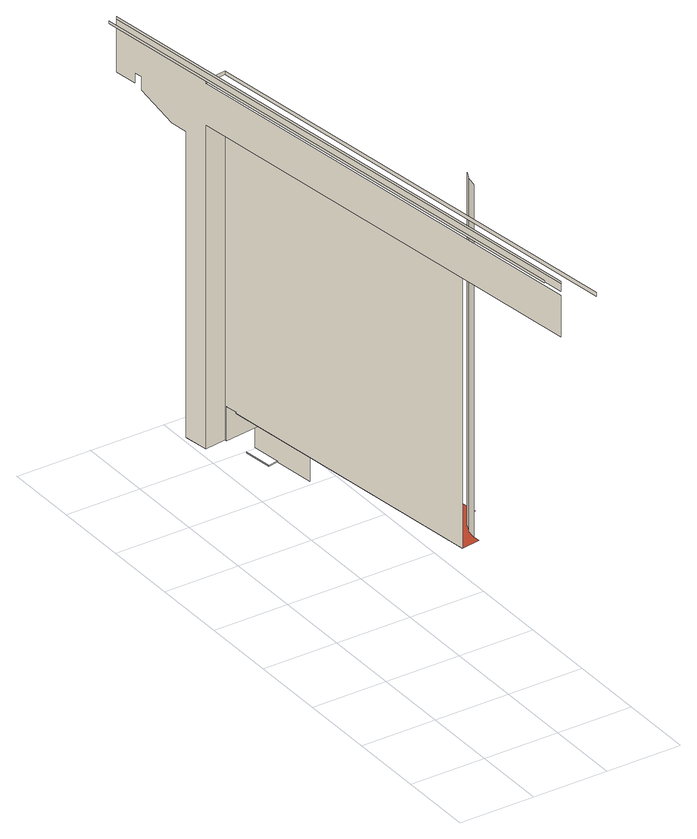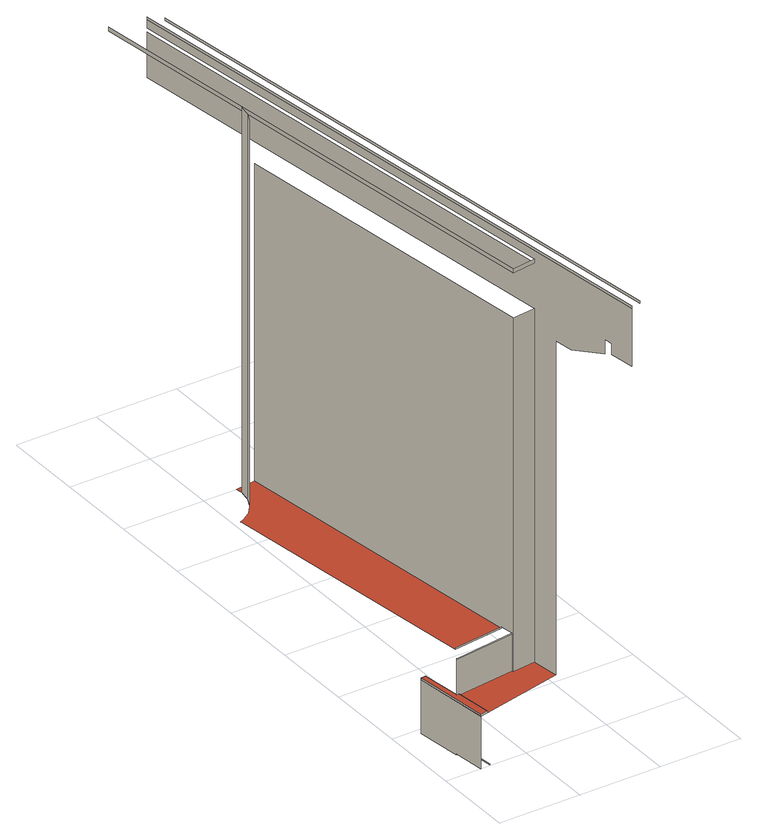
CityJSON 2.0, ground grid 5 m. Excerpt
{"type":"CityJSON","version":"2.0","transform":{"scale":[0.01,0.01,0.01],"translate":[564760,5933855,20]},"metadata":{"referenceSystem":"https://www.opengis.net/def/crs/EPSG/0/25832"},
"CityObjects":{
"building1":{"type":"Building","attributes":{"Grundfläche 2D":"5459.755037","Grundhöhe NN":"20.637"},"children":["building1-1"],"geometry":[{"type":"MultiSurface","lod":"3","boundaries":[[[0,1,2,3]],[[4,5,6,7]],[[8,9,10,11]],[[12,13,14,15,16,17,18,19,20,21,22,23,24,25,1,0,26,27]],[[28,29,30,31,32,33,34,35]],[[32,36,37,38,39,33]],[[35,34,33,39,38,40,41,42,43,44,45,46,47,48,49,50,51,52,28]],[[53,54,16,15]],[[55,56,57,58,54,53,59,50,49]],[[11,12,27,8]],[[49,48,60,55]],[[16,54,58,61,62,63,64,65,66,17]],[[67,68,69,62,61,58,57]],[[68,67,57,56,70,71]],[[72,73,74,75]],[[72,75,76,77]],[[78,65,64,79,77,76]]],"semantics":{"surfaces":[{"type":"WallSurface"},{"type":"RoofSurface"}],"values":[0,0,0,0,0,0,1,0,0,0,0,1,0,0,0,0,0]}}]},
"building1-1":{"type":"BuildingInstallation","parents":["building1"],"geometry":[{"type":"MultiSurface","lod":"3","boundaries":[[[80,81,69,82,83,84]],[[66,80,84,65]],[[66,61,81,80]],[[81,61,62,69]],[[62,63,82,69]],[[63,64,83,82]],[[64,65,84,83]]],"semantics":{"surfaces":[{"type":"RoofSurface"},{"type":"WallSurface"}],"values":[0,1,1,1,1,1,1]}}]}
},
"vertices":[
[654,196,2890],[157,3968,2890],[157,3968,2905],[654,196,2905],[94,3951,2890],[580,255,2890],[580,255,2905],[94,3951,2905],[401,3231,2838],[813,76,2838],[813,76,2813],[401,3231,2813],[257,3211,2813],[654,196,2813],[654,196,2538],[257,3211,2538],[257,3211,389],[235,3379,389],[235,3379,2418],[219,3499,2418],[185,3758,2515],[185,3758,2538],[185,3758,2605],[178,3811,2605],[178,3811,2538],[157,3968,2538],[654,196,2838],[257,3211,2838],[785,1275,610],[785,1275,2950],[786,1282,2950],[795,1337,2950],[796,1344,2950],[796,1344,610],[795,1337,610],[786,1282,610],[823,1402,2950],[826,1409,2950],[826,1409,610],[823,1402,610],[831,1414,610],[870,1462,610],[876,1466,610],[919,1497,610],[924,1501,610],[931,1503,610],[951,1511,610],[949,1520,610],[728,3179,610],[414,3138,610],[665,1214,610],[789,1233,610],[786,1268,610],[401,3231,2538],[401,3231,389],[414,3138,618],[403,3220,618],[403,3220,610],[403,3220,389],[665,1214,2538],[728,3179,618],[769,3268,389],[782,3270,389],[814,3028,389],[846,3032,389],[786,3505,389],[741,3494,389],[769,3268,610],[782,3270,610],[782,3270,400],[769,3268,618],[782,3270,618],[745,3298,64],[720,3490,64],[720,3490,70],[745,3298,70],[811,3313,70],[811,3313,64],[786,3505,70],[846,3032,64],
[741,3494,400],[769,3268,400],[814,3028,400],[846,3032,400],[786,3505,400]
]}
